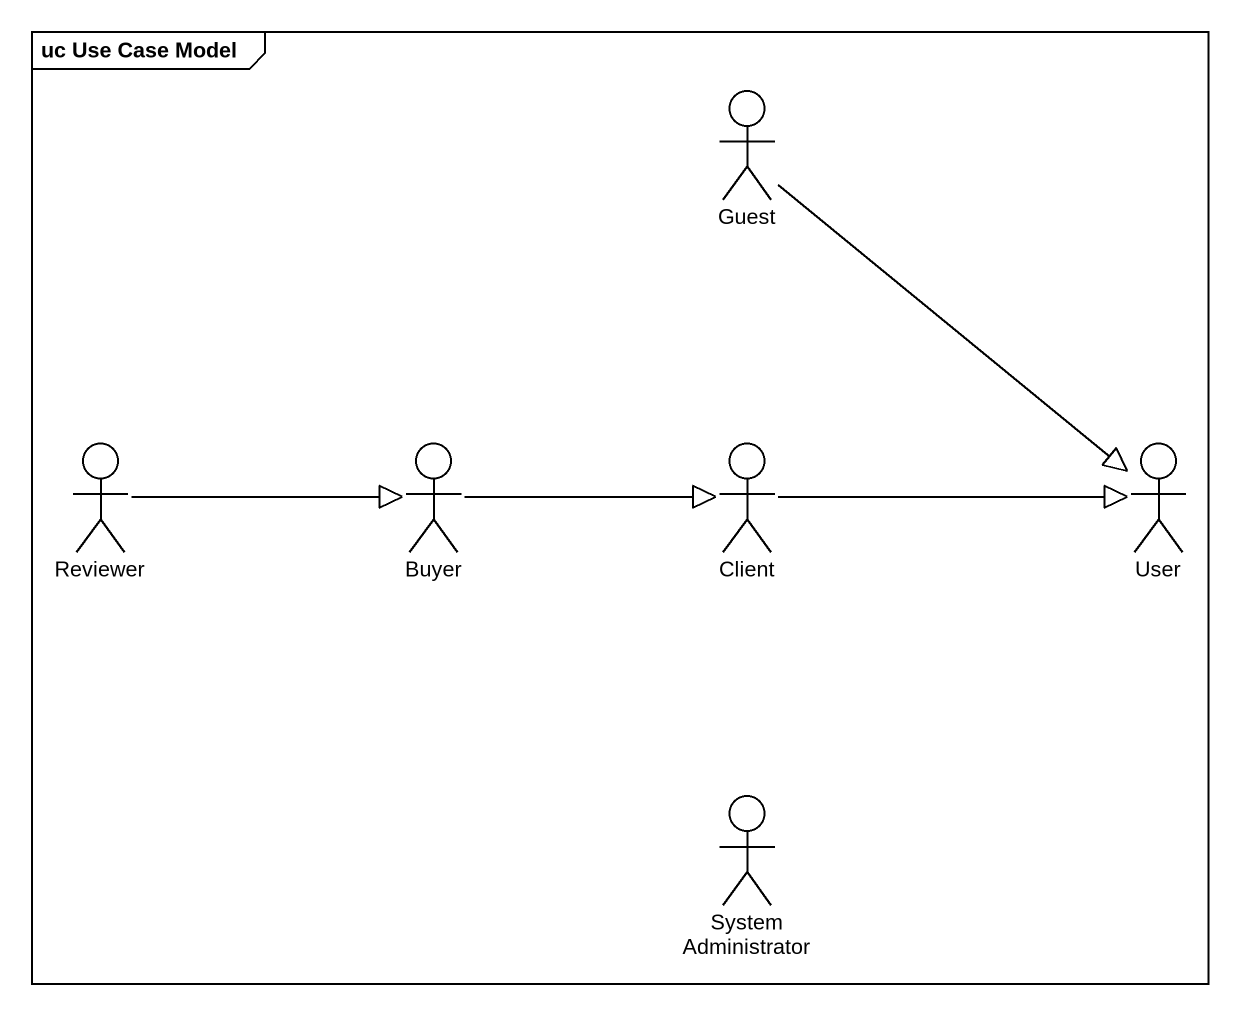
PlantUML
@startuml
mainframe uc Use Case Model
actor Guest
actor Reviewer
actor Buyer
actor Client
actor User
actor "System Administrator" as System_Administrator
Guest --|> User
Reviewer -right-|> Buyer
Buyer -right-|> Client
Client -right-|> User
@enduml
